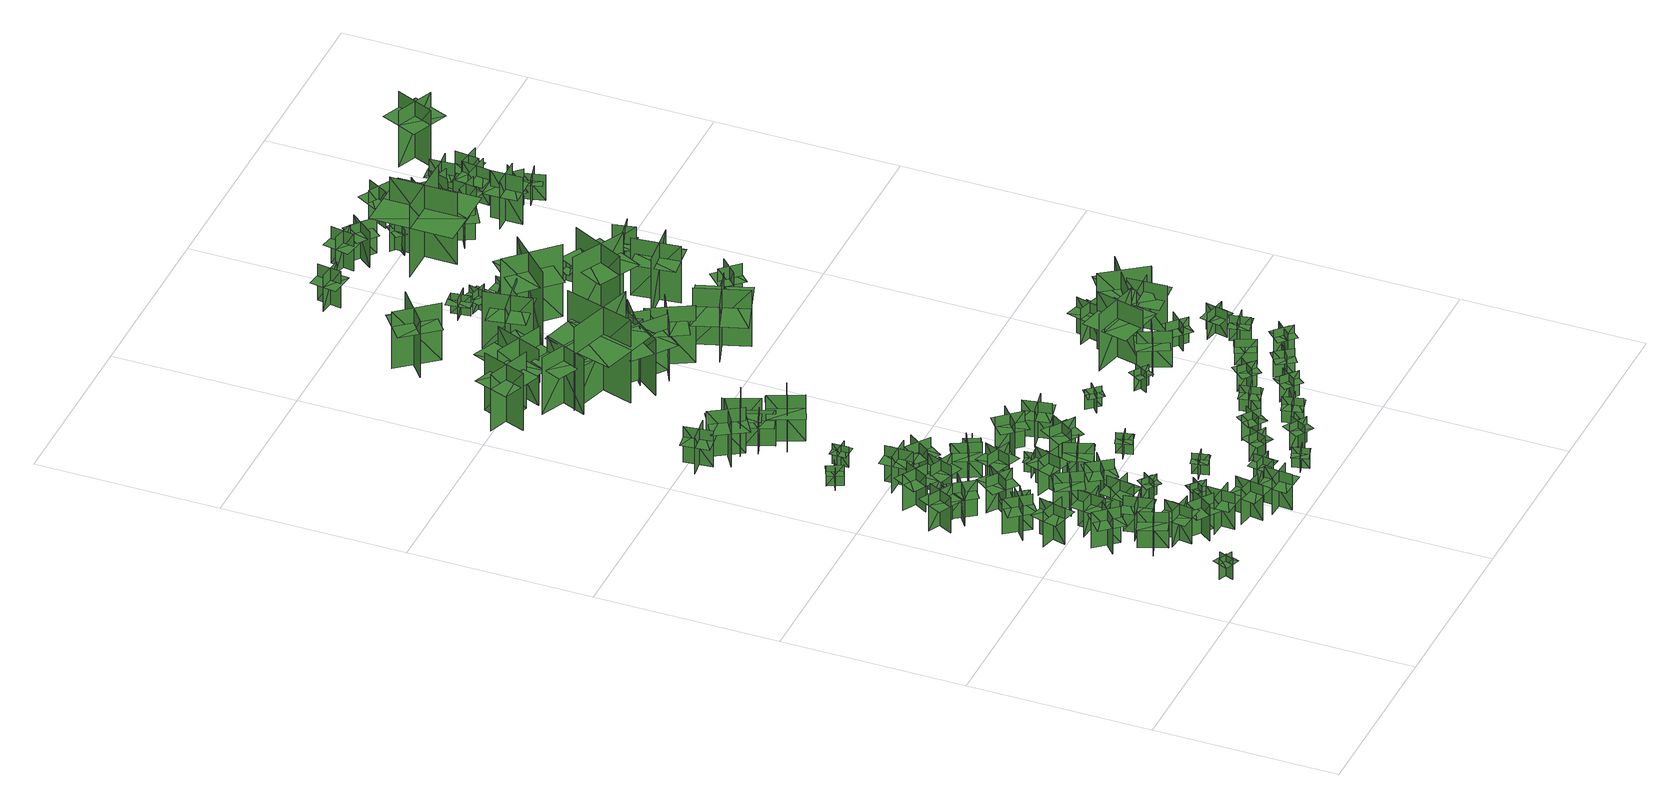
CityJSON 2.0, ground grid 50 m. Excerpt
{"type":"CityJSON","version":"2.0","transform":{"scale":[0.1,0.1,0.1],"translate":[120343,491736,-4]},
"CityObjects":{
"tree1":{"type":"SolitaryVegetationObject","geometry":[{"type":"MultiSurface","lod":"1","boundaries":[[[0,1,2]],[[0,2,3]],[[4,5,6]],[[4,6,7]],[[8,9,10]],[[8,10,11]],[[8,11,12]],[[8,12,13]]]}]},
"tree2":{"type":"SolitaryVegetationObject","geometry":[{"type":"MultiSurface","lod":"1","boundaries":[[[14,15,16]],[[14,16,17]],[[18,19,20]],[[18,20,21]],[[22,23,24]],[[22,24,25]],[[22,25,26]],[[22,26,27]]]}]},
"tree3":{"type":"SolitaryVegetationObject","geometry":[{"type":"MultiSurface","lod":"1","boundaries":[[[28,29,30]],[[28,30,31]],[[32,33,34]],[[32,34,35]],[[36,37,38]],[[36,38,39]],[[36,39,40]],[[36,40,41]]]}]},
"tree4":{"type":"SolitaryVegetationObject","geometry":[{"type":"MultiSurface","lod":"1","boundaries":[[[42,43,44]],[[42,44,45]],[[46,47,48]],[[46,48,49]],[[50,51,52]],[[50,52,53]],[[50,53,54]],[[50,54,55]]]}]},
"tree5":{"type":"SolitaryVegetationObject","geometry":[{"type":"MultiSurface","lod":"1","boundaries":[[[56,57,58]],[[56,58,59]],[[60,61,62]],[[60,62,63]],[[64,65,66]],[[64,66,67]],[[64,67,68]],[[64,68,69]]]}]},
"tree6":{"type":"SolitaryVegetationObject","geometry":[{"type":"MultiSurface","lod":"1","boundaries":[[[70,71,72]],[[70,72,73]],[[74,75,76]],[[74,76,77]],[[78,79,80]],[[78,80,81]],[[78,81,82]],[[78,82,83]]]}]},
"tree7":{"type":"SolitaryVegetationObject","geometry":[{"type":"MultiSurface","lod":"1","boundaries":[[[84,85,86]],[[84,86,87]],[[88,89,90]],[[88,90,91]],[[92,93,94]],[[92,94,95]],[[92,95,96]],[[92,96,97]]]}]},
"tree8":{"type":"SolitaryVegetationObject","geometry":[{"type":"MultiSurface","lod":"1","boundaries":[[[98,99,100]],[[98,100,101]],[[102,103,104]],[[102,104,105]],[[106,107,108]],[[106,108,109]],[[106,109,110]],[[106,110,111]]]}]},
"tree9":{"type":"SolitaryVegetationObject","geometry":[{"type":"MultiSurface","lod":"1","boundaries":[[[112,113,114]],[[112,114,115]],[[116,117,118]],[[116,118,119]],[[120,121,122]],[[120,122,123]],[[120,123,124]],[[120,124,125]]]}]},
"tree10":{"type":"SolitaryVegetationObject","geometry":[{"type":"MultiSurface","lod":"1","boundaries":[[[126,127,128]],[[126,128,129]],[[130,131,132]],[[130,132,133]],[[134,135,136]],[[134,136,137]],[[134,137,138]],[[134,138,139]]]}]},
"tree11":{"type":"SolitaryVegetationObject","geometry":[{"type":"MultiSurface","lod":"1","boundaries":[[[140,141,142]],[[140,142,143]],[[144,145,146]],[[144,146,147]],[[148,149,150]],[[148,150,151]],[[148,151,152]],[[148,152,153]]]}]},
"tree12":{"type":"SolitaryVegetationObject","geometry":[{"type":"MultiSurface","lod":"1","boundaries":[[[154,155,156]],[[154,156,157]],[[158,159,160]],[[158,160,161]],[[162,163,164]],[[162,164,165]],[[162,165,166]],[[162,166,167]]]}]},
"tree13":{"type":"SolitaryVegetationObject","geometry":[{"type":"MultiSurface","lod":"1","boundaries":[[[168,169,170]],[[168,170,171]],[[172,173,174]],[[172,174,175]],[[176,177,178]],[[176,178,179]],[[176,179,180]],[[176,180,181]]]}]},
"tree14":{"type":"SolitaryVegetationObject","geometry":[{"type":"MultiSurface","lod":"1","boundaries":[[[182,183,184]],[[182,184,185]],[[186,187,188]],[[186,188,189]],[[190,191,192]],[[190,192,193]],[[190,193,194]],[[190,194,195]]]}]},
"tree15":{"type":"SolitaryVegetationObject","geometry":[{"type":"MultiSurface","lod":"1","boundaries":[[[196,197,198]],[[196,198,199]],[[200,201,202]],[[200,202,203]],[[204,205,206]],[[204,206,207]],[[204,207,208]],[[204,208,209]]]}]},
"tree16":{"type":"SolitaryVegetationObject","geometry":[{"type":"MultiSurface","lod":"1","boundaries":[[[210,211,212]],[[210,212,213]],[[214,215,216]],[[214,216,217]],[[218,219,220]],[[218,220,221]],[[218,221,222]],[[218,222,223]]]}]},
"tree17":{"type":"SolitaryVegetationObject","geometry":[{"type":"MultiSurface","lod":"1","boundaries":[[[224,225,226]],[[224,226,227]],[[228,229,230]],[[228,230,231]],[[232,233,234]],[[232,234,235]],[[232,235,236]],[[232,236,237]]]}]},
"tree18":{"type":"SolitaryVegetationObject","geometry":[{"type":"MultiSurface","lod":"1","boundaries":[[[238,239,240]],[[238,240,241]],[[242,243,244]],[[242,244,245]],[[246,247,248]],[[246,248,249]],[[246,249,250]],[[246,250,251]]]}]},
"tree19":{"type":"SolitaryVegetationObject","geometry":[{"type":"MultiSurface","lod":"1","boundaries":[[[252,253,254]],[[252,254,255]],[[256,257,258]],[[256,258,259]],[[260,261,262]],[[260,262,263]],[[260,263,264]],[[260,264,265]]]}]},
"tree20":{"type":"SolitaryVegetationObject","geometry":[{"type":"MultiSurface","lod":"1","boundaries":[[[266,267,268]],[[266,268,269]],[[270,271,272]],[[270,272,273]],[[274,275,276]],[[274,276,277]],[[274,277,278]],[[274,278,279]]]}]},
"tree21":{"type":"SolitaryVegetationObject","geometry":[{"type":"MultiSurface","lod":"1","boundaries":[[[280,281,282]],[[280,282,283]],[[284,285,286]],[[284,286,287]],[[288,289,290]],[[288,290,291]],[[288,291,292]],[[288,292,293]]]}]},
"tree22":{"type":"SolitaryVegetationObject","geometry":[{"type":"MultiSurface","lod":"1","boundaries":[[[294,295,296]],[[294,296,297]],[[298,299,300]],[[298,300,301]],[[302,303,304]],[[302,304,305]],[[302,305,306]],[[302,306,307]]]}]},
"tree23":{"type":"SolitaryVegetationObject","geometry":[{"type":"MultiSurface","lod":"1","boundaries":[[[308,309,310]],[[308,310,311]],[[312,313,314]],[[312,314,315]],[[316,317,318]],[[316,318,319]],[[316,319,320]],[[316,320,321]]]}]},
"tree24":{"type":"SolitaryVegetationObject","geometry":[{"type":"MultiSurface","lod":"1","boundaries":[[[322,323,324]],[[322,324,325]],[[326,327,328]],[[326,328,329]],[[330,331,332]],[[330,332,333]],[[330,333,334]],[[330,334,335]]]}]},
"tree25":{"type":"SolitaryVegetationObject","geometry":[{"type":"MultiSurface","lod":"1","boundaries":[[[336,337,338]],[[336,338,339]],[[340,341,342]],[[340,342,343]],[[344,345,346]],[[344,346,347]],[[344,347,348]],[[344,348,349]]]}]},
"tree26":{"type":"SolitaryVegetationObject","geometry":[{"type":"MultiSurface","lod":"1","boundaries":[[[350,351,352]],[[350,352,353]],[[354,355,356]],[[354,356,357]],[[358,359,360]],[[358,360,361]],[[358,361,362]],[[358,362,363]]]}]},
"tree27":{"type":"SolitaryVegetationObject","geometry":[{"type":"MultiSurface","lod":"1","boundaries":[[[364,365,366]],[[364,366,367]],[[368,369,370]],[[368,370,371]],[[372,373,374]],[[372,374,375]],[[372,375,376]],[[372,376,377]]]}]},
"tree28":{"type":"SolitaryVegetationObject","geometry":[{"type":"MultiSurface","lod":"1","boundaries":[[[378,379,380]],[[378,380,381]],[[382,383,384]],[[382,384,385]],[[386,387,388]],[[386,388,389]],[[386,389,390]],[[386,390,391]]]}]},
"tree29":{"type":"SolitaryVegetationObject","geometry":[{"type":"MultiSurface","lod":"1","boundaries":[[[392,393,394]],[[392,394,395]],[[396,397,398]],[[396,398,399]],[[400,401,402]],[[400,402,403]],[[400,403,404]],[[400,404,405]]]}]},
"tree30":{"type":"SolitaryVegetationObject","geometry":[{"type":"MultiSurface","lod":"1","boundaries":[[[406,407,408]],[[406,408,409]],[[410,411,412]],[[410,412,413]],[[414,415,416]],[[414,416,417]],[[414,417,418]],[[414,418,419]]]}]},
"tree31":{"type":"SolitaryVegetationObject","geometry":[{"type":"MultiSurface","lod":"1","boundaries":[[[420,421,422]],[[420,422,423]],[[424,425,426]],[[424,426,427]],[[428,429,430]],[[428,430,431]],[[428,431,432]],[[428,432,433]]]}]},
"tree32":{"type":"SolitaryVegetationObject","geometry":[{"type":"MultiSurface","lod":"1","boundaries":[[[434,435,436]],[[434,436,437]],[[438,439,440]],[[438,440,441]],[[442,443,444]],[[442,444,445]],[[442,445,446]],[[442,446,447]]]}]},
"tree33":{"type":"SolitaryVegetationObject","geometry":[{"type":"MultiSurface","lod":"1","boundaries":[[[448,449,450]],[[448,450,451]],[[452,453,454]],[[452,454,455]],[[456,457,458]],[[456,458,459]],[[456,459,460]],[[456,460,461]]]}]},
"tree34":{"type":"SolitaryVegetationObject","geometry":[{"type":"MultiSurface","lod":"1","boundaries":[[[462,463,464]],[[462,464,465]],[[466,467,468]],[[466,468,469]],[[470,471,472]],[[470,472,473]],[[470,473,474]],[[470,474,475]]]}]},
"tree35":{"type":"SolitaryVegetationObject","geometry":[{"type":"MultiSurface","lod":"1","boundaries":[[[476,477,478]],[[476,478,479]],[[480,481,482]],[[480,482,483]],[[484,485,486]],[[484,486,487]],[[484,487,488]],[[484,488,489]]]}]},
"tree36":{"type":"SolitaryVegetationObject","geometry":[{"type":"MultiSurface","lod":"1","boundaries":[[[490,491,492]],[[490,492,493]],[[494,495,496]],[[494,496,497]],[[498,499,500]],[[498,500,501]],[[498,501,502]],[[498,502,503]]]}]},
"tree37":{"type":"SolitaryVegetationObject","geometry":[{"type":"MultiSurface","lod":"1","boundaries":[[[504,505,506]],[[504,506,507]],[[508,509,510]],[[508,510,511]],[[512,513,514]],[[512,514,515]],[[512,515,516]],[[512,516,517]]]}]},
"tree38":{"type":"SolitaryVegetationObject","geometry":[{"type":"MultiSurface","lod":"1","boundaries":[[[518,519,520]],[[518,520,521]],[[522,523,524]],[[522,524,525]],[[526,527,528]],[[526,528,529]],[[526,529,530]],[[526,530,531]]]}]},
"tree39":{"type":"SolitaryVegetationObject","geometry":[{"type":"MultiSurface","lod":"1","boundaries":[[[532,533,534]],[[532,534,535]],[[536,537,538]],[[536,538,539]],[[540,541,542]],[[540,542,543]],[[540,543,544]],[[540,544,545]]]}]},
"tree40":{"type":"SolitaryVegetationObject","geometry":[{"type":"MultiSurface","lod":"1","boundaries":[[[546,547,548]],[[546,548,549]],[[550,551,552]],[[550,552,553]],[[554,555,556]],[[554,556,557]],[[554,557,558]],[[554,558,559]]]}]},
"tree41":{"type":"SolitaryVegetationObject","geometry":[{"type":"MultiSurface","lod":"1","boundaries":[[[560,561,562]],[[560,562,563]],[[564,565,566]],[[564,566,567]],[[568,569,570]],[[568,570,571]],[[568,571,572]],[[568,572,573]]]}]},
"tree42":{"type":"SolitaryVegetationObject","geometry":[{"type":"MultiSurface","lod":"1","boundaries":[[[574,575,576]],[[574,576,577]],[[578,579,580]],[[578,580,581]],[[582,583,584]],[[582,584,585]],[[582,585,586]],[[582,586,587]]]}]},
"tree43":{"type":"SolitaryVegetationObject","geometry":[{"type":"MultiSurface","lod":"1","boundaries":[[[588,589,590]],[[588,590,591]],[[592,593,594]],[[592,594,595]],[[596,597,598]],[[596,598,599]],[[596,599,600]],[[596,600,601]]]}]},
"tree44":{"type":"SolitaryVegetationObject","geometry":[{"type":"MultiSurface","lod":"1","boundaries":[[[602,603,604]],[[602,604,605]],[[606,607,608]],[[606,608,609]],[[610,611,612]],[[610,612,613]],[[610,613,614]],[[610,614,615]]]}]},
"tree45":{"type":"SolitaryVegetationObject","geometry":[{"type":"MultiSurface","lod":"1","boundaries":[[[616,617,618]],[[616,618,619]],[[620,621,622]],[[620,622,623]],[[624,625,626]],[[624,626,627]],[[624,627,628]],[[624,628,629]]]}]},
"tree46":{"type":"SolitaryVegetationObject","geometry":[{"type":"MultiSurface","lod":"1","boundaries":[[[630,631,632]],[[630,632,633]],[[634,635,636]],[[634,636,637]],[[638,639,640]],[[638,640,641]],[[638,642,643]],[[638,643,639]]]}]},
"tree47":{"type":"SolitaryVegetationObject","geometry":[{"type":"MultiSurface","lod":"1","boundaries":[[[644,645,646]],[[644,646,647]],[[648,649,650]],[[648,650,651]],[[652,653,654]],[[652,654,655]],[[652,655,656]],[[652,656,657]]]}]},
"tree48":{"type":"SolitaryVegetationObject","geometry":[{"type":"MultiSurface","lod":"1","boundaries":[[[658,659,660]],[[658,660,661]],[[662,663,664]],[[662,664,665]],[[666,667,668]],[[666,668,669]],[[666,669,670]],[[666,670,671]]]}]},
"tree49":{"type":"SolitaryVegetationObject","geometry":[{"type":"MultiSurface","lod":"1","boundaries":[[[672,673,674]],[[672,674,675]],[[676,677,678]],[[676,678,679]],[[680,681,682]],[[680,682,683]],[[680,683,684]],[[680,684,685]]]}]},
"tree50":{"type":"SolitaryVegetationObject","geometry":[{"type":"MultiSurface","lod":"1","boundaries":[[[686,687,688]],[[686,688,689]],[[690,691,692]],[[690,692,693]],[[694,695,696]],[[694,696,697]],[[694,698,699]],[[694,699,695]]]}]},
"tree51":{"type":"SolitaryVegetationObject","geometry":[{"type":"MultiSurface","lod":"1","boundaries":[[[700,701,702]],[[700,702,703]],[[704,705,706]],[[704,706,707]],[[708,709,710]],[[708,710,711]],[[708,711,712]],[[708,712,713]]]}]},
"tree52":{"type":"SolitaryVegetationObject","geometry":[{"type":"MultiSurface","lod":"1","boundaries":[[[714,715,716]],[[714,716,717]],[[718,719,720]],[[718,720,721]],[[722,723,724]],[[722,724,725]],[[722,725,726]],[[722,726,727]]]}]},
"tree53":{"type":"SolitaryVegetationObject","geometry":[{"type":"MultiSurface","lod":"1","boundaries":[[[728,729,730]],[[728,730,731]],[[732,733,734]],[[732,734,735]],[[736,737,738]],[[736,738,739]],[[736,739,740]],[[736,740,741]]]}]},
"tree54":{"type":"SolitaryVegetationObject","geometry":[{"type":"MultiSurface","lod":"1","boundaries":[[[742,743,744]],[[742,744,745]],[[746,747,748]],[[746,748,749]],[[750,751,752]],[[750,752,753]],[[750,753,754]],[[750,754,755]]]}]},
"tree55":{"type":"SolitaryVegetationObject","geometry":[{"type":"MultiSurface","lod":"1","boundaries":[[[756,757,758]],[[756,758,759]],[[760,761,762]],[[760,762,763]],[[764,765,766]],[[764,766,767]],[[764,767,768]],[[764,768,769]]]}]},
"tree56":{"type":"SolitaryVegetationObject","geometry":[{"type":"MultiSurface","lod":"1","boundaries":[[[770,771,772]],[[770,772,773]],[[774,775,776]],[[774,776,777]],[[778,779,780]],[[778,780,781]],[[778,781,782]],[[778,782,783]]]}]},
"tree57":{"type":"SolitaryVegetationObject","geometry":[{"type":"MultiSurface","lod":"1","boundaries":[[[784,785,786]],[[784,786,787]],[[788,789,790]],[[788,790,791]],[[792,793,794]],[[792,794,795]],[[792,795,796]],[[792,796,797]]]}]},
"tree58":{"type":"SolitaryVegetationObject","geometry":[{"type":"MultiSurface","lod":"1","boundaries":[[[798,799,800]],[[798,800,801]],[[802,803,804]],[[802,804,805]],[[806,807,808]],[[806,808,809]],[[806,809,810]],[[806,810,811]]]}]},
"tree59":{"type":"SolitaryVegetationObject","geometry":[{"type":"MultiSurface","lod":"1","boundaries":[[[812,813,814]],[[812,814,815]],[[816,817,818]],[[816,818,819]],[[820,821,822]],[[820,822,823]],[[820,824,825]],[[820,825,821]]]}]},
"tree60":{"type":"SolitaryVegetationObject","geometry":[{"type":"MultiSurface","lod":"1","boundaries":[[[826,827,828]],[[826,828,829]],[[830,831,832]],[[830,832,833]],[[834,835,836]],[[834,836,837]],[[834,837,838]],[[834,838,839]]]}]},
"tree61":{"type":"SolitaryVegetationObject","geometry":[{"type":"MultiSurface","lod":"1","boundaries":[[[840,841,842]],[[840,842,843]],[[844,845,846]],[[844,846,847]],[[848,849,850]],[[848,850,851]],[[848,852,853]],[[848,853,849]]]}]},
"tree62":{"type":"SolitaryVegetationObject","geometry":[{"type":"MultiSurface","lod":"1","boundaries":[[[854,855,856]],[[854,856,857]],[[858,859,860]],[[858,860,861]],[[862,863,864]],[[862,864,865]],[[862,865,866]],[[862,866,867]]]}]},
"tree63":{"type":"SolitaryVegetationObject","geometry":[{"type":"MultiSurface","lod":"1","boundaries":[[[868,869,870]],[[868,870,871]],[[872,873,874]],[[872,874,875]],[[876,877,878]],[[876,878,879]],[[876,880,881]],[[876,881,877]]]}]},
"tree64":{"type":"SolitaryVegetationObject","geometry":[{"type":"MultiSurface","lod":"1","boundaries":[[[882,883,884]],[[882,884,885]],[[886,887,888]],[[886,888,889]],[[890,891,892]],[[890,892,893]],[[890,894,895]],[[890,895,891]]]}]},
"tree65":{"type":"SolitaryVegetationObject","geometry":[{"type":"MultiSurface","lod":"1","boundaries":[[[896,897,898]],[[896,898,899]],[[900,901,902]],[[900,902,903]],[[904,905,906]],[[904,906,907]],[[904,907,908]],[[904,908,909]]]}]},
"tree66":{"type":"SolitaryVegetationObject","geometry":[{"type":"MultiSurface","lod":"1","boundaries":[[[910,911,912]],[[910,912,913]],[[914,915,916]],[[914,916,917]],[[918,919,920]],[[918,920,921]],[[918,921,922]],[[918,922,923]]]}]},
"tree67":{"type":"SolitaryVegetationObject","geometry":[{"type":"MultiSurface","lod":"1","boundaries":[[[924,925,926]],[[924,926,927]],[[928,929,930]],[[928,930,931]],[[932,933,934]],[[932,934,935]],[[932,935,936]],[[932,936,937]]]}]},
"tree68":{"type":"SolitaryVegetationObject","geometry":[{"type":"MultiSurface","lod":"1","boundaries":[[[938,939,940]],[[938,940,941]],[[942,943,944]],[[942,944,945]],[[946,947,948]],[[946,948,949]],[[946,949,950]],[[946,950,951]]]}]},
"tree69":{"type":"SolitaryVegetationObject","geometry":[{"type":"MultiSurface","lod":"1","boundaries":[[[952,953,954]],[[952,954,955]],[[956,957,958]],[[956,958,959]],[[960,961,962]],[[960,962,963]],[[960,963,964]],[[960,964,965]]]}]},
"tree70":{"type":"SolitaryVegetationObject","geometry":[{"type":"MultiSurface","lod":"1","boundaries":[[[966,967,968]],[[966,968,969]],[[970,971,972]],[[970,972,973]],[[974,975,976]],[[974,976,977]],[[974,977,978]],[[974,978,979]]]}]},
"tree71":{"type":"SolitaryVegetationObject","geometry":[{"type":"MultiSurface","lod":"1","boundaries":[[[980,981,982]],[[980,982,983]],[[984,985,986]],[[984,986,987]],[[988,989,990]],[[988,990,991]],[[988,991,992]],[[988,992,993]]]}]},
"tree72":{"type":"SolitaryVegetationObject","geometry":[{"type":"MultiSurface","lod":"1","boundaries":[[[994,995,996]],[[994,996,997]],[[998,999,1000]],[[998,1000,1001]],[[1002,1003,1004]],[[1002,1004,1005]],[[1002,1006,1007]],[[1002,1007,1003]]]}]},
"tree73":{"type":"SolitaryVegetationObject","geometry":[{"type":"MultiSurface","lod":"1","boundaries":[[[1008,1009,1010]],[[1008,1010,1011]],[[1012,1013,1014]],[[1012,1014,1015]],[[1016,1017,1018]],[[1016,1018,1019]],[[1016,1019,1020]],[[1016,1020,1021]]]}]},
"tree74":{"type":"SolitaryVegetationObject","geometry":[{"type":"MultiSurface","lod":"1","boundaries":[[[1022,1023,1024]],[[1022,1024,1025]],[[1026,1027,1028]],[[1026,1028,1029]],[[1030,1031,1032]],[[1030,1032,1033]],[[1030,1033,1034]],[[1030,1034,1035]]]}]},
"tree75":{"type":"SolitaryVegetationObject","geometry":[{"type":"MultiSurface","lod":"1","boundaries":[[[1036,1037,1038]],[[1036,1038,1039]],[[1040,1041,1042]],[[1040,1042,1043]],[[1044,1045,1046]],[[1044,1046,1047]],[[1044,1047,1048]],[[1044,1048,1049]]]}]},
"tree76":{"type":"SolitaryVegetationObject","geometry":[{"type":"MultiSurface","lod":"1","boundaries":[[[1050,1051,1052]],[[1050,1052,1053]],[[1054,1055,1056]],[[1054,1056,1057]],[[1058,1059,1060]],[[1058,1060,1061]],[[1058,1062,1063]],[[1058,1063,1059]]]}]},
"tree77":{"type":"SolitaryVegetationObject","geometry":[{"type":"MultiSurface","lod":"1","boundaries":[[[1064,1065,1066]],[[1064,1066,1067]],[[1068,1069,1070]],[[1068,1070,1071]],[[1072,1073,1074]],[[1072,1074,1075]],[[1072,1075,1076]],[[1072,1076,1077]]]}]},
"tree78":{"type":"SolitaryVegetationObject","geometry":[{"type":"MultiSurface","lod":"1","boundaries":[[[1078,1079,1080]],[[1078,1080,1081]],[[1082,1083,1084]],[[1082,1084,1085]],[[1086,1087,1088]],[[1086,1088,1089]],[[1086,1089,1090]],[[1086,1090,1091]]]}]},
"tree79":{"type":"SolitaryVegetationObject","geometry":[{"type":"MultiSurface","lod":"1","boundaries":[[[1092,1093,1094]],[[1092,1094,1095]],[[1096,1097,1098]],[[1096,1098,1099]],[[1100,1101,1102]],[[1100,1102,1103]],[[1100,1104,1105]],[[1100,1105,1101]]]}]},
"tree80":{"type":"SolitaryVegetationObject","geometry":[{"type":"MultiSurface","lod":"1","boundaries":[[[1106,1107,1108]],[[1106,1108,1109]],[[1110,1111,1112]],[[1110,1112,1113]],[[1114,1115,1116]],[[1114,1116,1117]],[[1114,1117,1118]],[[1114,1118,1119]]]}]},
"tree81":{"type":"SolitaryVegetationObject","geometry":[{"type":"MultiSurface","lod":"1","boundaries":[[[1120,1121,1122]],[[1120,1122,1123]],[[1124,1125,1126]],[[1124,1126,1127]],[[1128,1129,1130]],[[1128,1130,1131]],[[1128,1131,1132]],[[1128,1132,1133]]]}]},
"tree82":{"type":"SolitaryVegetationObject","geometry":[{"type":"MultiSurface","lod":"1","boundaries":[[[1134,1135,1136]],[[1134,1136,1137]],[[1138,1139,1140]],[[1138,1140,1141]],[[1142,1143,1144]],[[1142,1144,1145]],[[1142,1145,1146]],[[1142,1146,1147]]]}]},
"tree83":{"type":"SolitaryVegetationObject","geometry":[{"type":"MultiSurface","lod":"1","boundaries":[[[1148,1149,1150]],[[1148,1150,1151]],[[1152,1153,1154]],[[1152,1154,1155]],[[1156,1157,1158]],[[1156,1158,1159]],[[1156,1160,1161]],[[1156,1161,1157]]]}]},
"tree84":{"type":"SolitaryVegetationObject","geometry":[{"type":"MultiSurface","lod":"1","boundaries":[[[1162,1163,1164]],[[1162,1164,1165]],[[1166,1167,1168]],[[1166,1168,1169]],[[1170,1171,1172]],[[1170,1172,1173]],[[1170,1174,1175]],[[1170,1175,1171]]]}]},
"tree85":{"type":"SolitaryVegetationObject","geometry":[{"type":"MultiSurface","lod":"1","boundaries":[[[1176,1177,1178]],[[1176,1178,1179]],[[1180,1181,1182]],[[1180,1182,1183]],[[1184,1185,1186]],[[1184,1186,1187]],[[1184,1187,1188]],[[1184,1188,1189]]]}]},
"tree86":{"type":"SolitaryVegetationObject","geometry":[{"type":"MultiSurface","lod":"1","boundaries":[[[1190,1191,1192]],[[1190,1192,1193]],[[1194,1195,1196]],[[1194,1196,1197]],[[1198,1199,1200]],[[1198,1200,1201]],[[1198,1201,1202]],[[1198,1202,1203]]]}]},
"tree87":{"type":"SolitaryVegetationObject","geometry":[{"type":"MultiSurface","lod":"1","boundaries":[[[1204,1205,1206]],[[1204,1206,1207]],[[1208,1209,1210]],[[1208,1210,1211]],[[1212,1213,1214]],[[1212,1214,1215]],[[1212,1216,1217]],[[1212,1217,1213]]]}]},
"tree88":{"type":"SolitaryVegetationObject","geometry":[{"type":"MultiSurface","lod":"1","boundaries":[[[1218,1219,1220]],[[1218,1220,1221]],[[1222,1223,1224]],[[1222,1224,1225]],[[1226,1227,1228]],[[1226,1228,1229]],[[1226,1229,1230]],[[1226,1230,1231]]]}]},
"tree89":{"type":"SolitaryVegetationObject","geometry":[{"type":"MultiSurface","lod":"1","boundaries":[[[1232,1233,1234]],[[1232,1234,1235]],[[1236,1237,1238]],[[1236,1238,1239]],[[1240,1241,1242]],[[1240,1242,1243]],[[1240,1243,1244]],[[1240,1244,1245]]]}]},
"tree90":{"type":"SolitaryVegetationObject","geometry":[{"type":"MultiSurface","lod":"1","boundaries":[[[1246,1247,1248]],[[1246,1248,1249]],[[1250,1251,1252]],[[1250,1252,1253]],[[1254,1255,1256]],[[1254,1256,1257]],[[1254,1258,1259]],[[1254,1259,1255]]]}]},
"tree91":{"type":"SolitaryVegetationObject","geometry":[{"type":"MultiSurface","lod":"1","boundaries":[[[1260,1261,1262]],[[1260,1262,1263]],[[1264,1265,1266]],[[1264,1266,1267]],[[1268,1269,1270]],[[1268,1270,1271]],[[1268,1271,1272]],[[1268,1272,1273]]]}]},
"tree92":{"type":"SolitaryVegetationObject","geometry":[{"type":"MultiSurface","lod":"1","boundaries":[[[1274,1275,1276]],[[1274,1276,1277]],[[1278,1279,1280]],[[1278,1280,1281]],[[1282,1283,1284]],[[1282,1284,1285]],[[1282,1286,1287]],[[1282,1287,1283]]]}]},
"tree93":{"type":"SolitaryVegetationObject","geometry":[{"type":"MultiSurface","lod":"1","boundaries":[[[1288,1289,1290]],[[1288,1290,1291]],[[1292,1293,1294]],[[1292,1294,1295]],[[1296,1297,1293]],[[1296,1293,1292]],[[1298,1299,1289]],[[1298,1289,1288]],[[1288,1289,1300]],[[1288,1300,1301]],[[1288,1302,1303]],[[1288,1303,1289]]]}]},
"tree94":{"type":"SolitaryVegetationObject","geometry":[{"type":"MultiSurface","lod":"1","boundaries":[[[1304,1305,1306]],[[1304,1306,1307]],[[1308,1309,1310]],[[1308,1310,1311]],[[1312,1313,1314]],[[1312,1314,1315]],[[1312,1316,1317]],[[1312,1317,1313]]]}]},
"tree95":{"type":"SolitaryVegetationObject","geometry":[{"type":"MultiSurface","lod":"1","boundaries":[[[1318,1319,1320]],[[1318,1320,1321]],[[1322,1323,1324]],[[1322,1324,1325]],[[1326,1327,1328]],[[1326,1328,1329]],[[1326,1330,1331]],[[1326,1331,1327]]]}]},
"tree96":{"type":"SolitaryVegetationObject","geometry":[{"type":"MultiSurface","lod":"1","boundaries":[[[1332,1333,1334]],[[1332,1334,1335]],[[1336,1337,1338]],[[1336,1338,1339]],[[1340,1341,1342]],[[1340,1342,1343]],[[1340,1344,1345]],[[1340,1345,1341]]]}]},
"tree97":{"type":"SolitaryVegetationObject","geometry":[{"type":"MultiSurface","lod":"1","boundaries":[[[1346,1347,1348]],[[1346,1348,1349]],[[1350,1351,1352]],[[1350,1352,1353]],[[1354,1355,1356]],[[1354,1356,1357]],[[1354,1358,1359]],[[1354,1359,1355]]]}]},
"tree98":{"type":"SolitaryVegetationObject","geometry":[{"type":"MultiSurface","lod":"1","boundaries":[[[1360,1361,1362]],[[1360,1362,1363]],[[1364,1365,1366]],[[1364,1366,1367]],[[1368,1369,1370]],[[1368,1370,1371]],[[1368,1372,1373]],[[1368,1373,1369]]]}]},
"tree99":{"type":"SolitaryVegetationObject","geometry":[{"type":"MultiSurface","lod":"1","boundaries":[[[1374,1375,1376]],[[1374,1376,1377]],[[1378,1379,1380]],[[1378,1380,1381]],[[1382,1383,1384]],[[1382,1384,1385]],[[1382,1386,1387]],[[1382,1387,1383]]]}]},
"tree100":{"type":"SolitaryVegetationObject","geometry":[{"type":"MultiSurface","lod":"1","boundaries":[[[1388,1389,1390]],[[1388,1390,1391]],[[1392,1393,1394]],[[1392,1394,1395]],[[1396,1397,1398]],[[1396,1398,1399]],[[1396,1399,1400]],[[1396,1400,1401]]]}]},
"tree101":{"type":"SolitaryVegetationObject","geometry":[{"type":"MultiSurface","lod":"1","boundaries":[[[1402,1403,1404]],[[1402,1404,1405]],[[1406,1407,1408]],[[1406,1408,1409]],[[1410,1411,1407]],[[1410,1407,1406]],[[1412,1413,1403]],[[1412,1403,1402]],[[1402,1403,1414]],[[1402,1414,1415]],[[1402,1416,1417]],[[1402,1417,1403]]]}]},
"tree102":{"type":"SolitaryVegetationObject","geometry":[{"type":"MultiSurface","lod":"1","boundaries":[[[1418,1419,1420]],[[1418,1420,1421]],[[1422,1423,1424]],[[1422,1424,1425]],[[1426,1427,1423]],[[1426,1423,1422]],[[1428,1429,1419]],[[1428,1419,1418]],[[1418,1419,1430]],[[1418,1430,1431]],[[1418,1432,1433]],[[1418,1433,1419]]]}]},
"tree103":{"type":"SolitaryVegetationObject","geometry":[{"type":"MultiSurface","lod":"1","boundaries":[[[1434,1435,1436]],[[1434,1436,1437]],[[1438,1439,1440]],[[1438,1440,1441]],[[1442,1443,1444]],[[1442,1444,1445]],[[1442,1445,1446]],[[1442,1446,1447]]]}]},
"tree104":{"type":"SolitaryVegetationObject","geometry":[{"type":"MultiSurface","lod":"1","boundaries":[[[1448,1449,1450]],[[1448,1450,1451]],[[1452,1453,1454]],[[1452,1454,1455]],[[1456,1457,1458]],[[1456,1458,1459]],[[1456,1460,1461]],[[1456,1461,1457]]]}]},
"tree105":{"type":"SolitaryVegetationObject","geometry":[{"type":"MultiSurface","lod":"1","boundaries":[[[1462,1463,1464]],[[1462,1464,1465]],[[1466,1467,1468]],[[1466,1468,1469]],[[1470,1471,1472]],[[1470,1472,1473]],[[1470,1474,1475]],[[1470,1475,1471]]]}]},
"tree106":{"type":"SolitaryVegetationObject","geometry":[{"type":"MultiSurface","lod":"1","boundaries":[[[1476,1477,1478]],[[1476,1478,1479]],[[1480,1481,1482]],[[1480,1482,1483]],[[1484,1485,1486]],[[1484,1486,1487]],[[1484,1488,1489]],[[1484,1489,1485]]]}]},
"tree107":{"type":"SolitaryVegetationObject","geometry":[{"type":"MultiSurface","lod":"1","boundaries":[[[1490,1491,1492]],[[1490,1492,1493]],[[1494,1495,1496]],[[1494,1496,1497]],[[1498,1499,1500]],[[1498,1500,1501]],[[1498,1501,1502]],[[1498,1502,1503]]]}]}
},
"vertices":[
[136,50,60],[96,67,60],[96,67,122],[136,50,122],[125,77,60],[108,36,60],[108,36,122],[125,77,122],[125,77,105],[105,86,105],[88,45,105],[108,36,105],[128,28,105],[146,68,105],
[148,352,62],[97,410,62],[97,410,170],[148,352,170],[151,403,62],[94,352,62],[94,352,170],[151,403,170],[151,403,139],[126,432,139],[68,381,139],[94,352,139],[119,323,139],[177,374,139],
[125,256,61],[198,283,61],[198,283,169],[125,256,169],[172,234,61],[145,307,61],[145,307,169],[172,234,169],[172,234,139],[208,248,139],[182,320,139],[145,307,139],[109,294,139],[136,221,139],
[90,478,60],[109,553,60],[109,553,168],[90,478,168],[134,504,60],[59,523,60],[59,523,168],[134,504,168],[134,504,138],[144,541,138],[69,561,138],[59,523,138],[50,486,138],[125,466,138],
[121,577,58],[74,639,58],[74,639,165],[121,577,165],[128,628,58],[67,582,58],[67,582,165],[128,628,165],[128,628,135],[105,659,135],[43,612,135],[67,582,135],[90,551,135],[152,598,135],
[177,226,63],[254,217,63],[254,217,170],[177,226,170],[208,186,63],[218,263,63],[218,263,170],[208,186,170],[208,186,140],[247,181,140],[256,258,140],[218,263,140],[179,267,140],[170,190,140],
[69,830,55],[34,761,55],[34,761,163],[69,830,163],[20,814,55],[89,779,55],[89,779,163],[20,814,163],[20,814,133],[2,779,133],[71,744,133],[89,779,133],[106,813,133],[37,848,133],
[197,365,61],[212,289,61],[212,289,169],[197,365,169],[168,323,61],[244,337,61],[244,337,169],[168,323,169],[168,323,139],[175,285,139],[251,299,139],[244,337,139],[237,375,139],[161,361,139],
[178,478,60],[169,402,60],[169,402,168],[178,478,168],[137,447,60],[214,438,60],[214,438,168],[137,447,168],[137,447,137],[133,408,137],[209,399,137],[214,438,137],[219,476,137],[142,485,137],
[290,162,63],[226,207,63],[226,207,170],[290,162,170],[281,213,63],[236,150,63],[236,150,170],[281,213,170],[281,213,140],[249,235,140],[205,172,140],[236,150,140],[268,127,140],[313,191,140],
[84,792,55],[128,729,55],[128,729,162],[84,792,162],[75,741,55],[138,786,55],[138,786,162],[75,741,162],[75,741,132],[97,710,132],[160,754,132],[138,786,132],[116,818,132],[53,773,132],
[306,112,63],[309,189,63],[309,189,171],[306,112,171],[344,146,63],[267,150,63],[267,150,171],[344,146,171],[344,146,141],[346,185,141],[268,188,141],[267,150,141],[265,111,141],[342,107,141],
[291,394,60],[214,406,60],[214,406,168],[291,394,168],[261,436,60],[248,359,60],[248,359,168],[261,436,168],[261,436,138],[222,442,138],[210,365,138],[248,359,138],[287,353,138],[299,429,138],
[172,651,58],[196,614,58],[196,614,119],[172,651,119],[166,622,58],[203,646,58],[203,646,119],[166,622,119],[166,622,102],[178,603,102],[215,628,102],[203,646,102],[191,665,102],[154,640,102],
[149,871,52],[82,910,52],[82,910,160],[149,871,160],[136,921,52],[98,854,52],[98,854,160],[136,921,160],[136,921,129],[102,940,129],[64,873,129],[98,854,129],[131,835,129],[170,902,129],
[148,713,54],[210,668,54],[210,668,162],[148,713,162],[155,663,54],[201,725,54],[201,725,162],[155,663,162],[155,663,132],[187,640,132],[232,702,132],[201,725,132],[169,748,132],[124,685,132],
[365,61,64],[378,138,64],[378,138,171],[365,61,171],[407,91,64],[331,104,64],[331,104,171],[407,91,171],[407,91,141],[414,129,141],[338,142,141],[331,104,141],[324,66,141],[401,53,141],
[211,511,57],[279,549,57],[279,549,165],[211,511,165],[261,497,57],[223,564,57],[223,564,165],[261,497,165],[261,497,135],[294,516,135],[257,583,135],[223,564,135],[189,546,135],[227,478,135],
[144,860,52],[216,833,52],[216,833,159],[144,860,159],[165,813,52],[191,886,52],[191,886,159],[165,813,159],[165,813,129],[201,800,129],[228,872,129],[191,886,129],[155,899,129],[129,826,129],
[101,1122,56],[121,1082,56],[121,1082,117],[101,1122,117],[91,1094,56],[131,1114,56],[131,1114,117],[91,1094,117],[91,1094,100],[101,1074,100],[141,1094,100],[131,1114,100],[121,1134,100],[81,1114,100],
[358,253,66],[392,224,66],[392,224,127],[358,253,127],[361,223,66],[389,257,66],[389,257,127],[361,223,127],[361,223,110],[378,209,110],[406,243,110],[389,257,110],[372,272,110],[343,237,110],
[437,12,63],[442,89,63],[442,89,171],[437,12,171],[476,46,63],[399,50,63],[399,50,171],[476,46,171],[476,46,140],[478,84,140],[401,89,140],[399,50,140],[397,11,140],[474,7,140],
[337,447,58],[292,510,58],[292,510,166],[337,447,166],[346,498,58],[283,453,58],[283,453,166],[346,498,166],[346,498,136],[323,530,136],[260,484,136],[283,453,136],[306,422,136],[369,467,136],
[365,378,63],[338,342,63],[338,342,125],[365,378,125],[335,373,63],[371,347,63],[371,347,125],[335,373,125],[335,373,108],[322,355,108],[358,329,108],[371,347,108],[384,365,108],[349,391,108],
[224,965,48],[146,965,48],[146,965,156],[224,965,156],[187,1001,48],[187,924,48],[187,924,156],[187,1001,156],[187,1001,126],[149,1001,126],[149,924,126],[187,924,126],[226,924,126],[226,1002,126],
[292,575,55],[316,649,55],[316,649,163],[292,575,163],[338,598,55],[265,622,55],[265,622,163],[338,598,163],[338,598,132],[350,635,132],[277,659,132],[265,622,132],[253,585,132],[326,561,132],
[239,746,52],[312,719,52],[312,719,160],[239,746,160],[261,699,52],[287,771,52],[287,771,160],[261,699,160],[261,699,129],[297,685,129],[324,758,129],[287,771,129],[251,785,129],[224,712,129],
[261,908,48],[198,953,48],[198,953,156],[261,908,156],[253,959,48],[208,896,48],[208,896,156],[253,959,156],[253,959,126],[222,981,126],[177,918,126],[208,896,126],[240,873,126],[285,936,126],
[81,1417,48],[71,1494,48],[71,1494,156],[81,1417,156],[113,1458,48],[36,1448,48],[36,1448,156],[113,1458,156],[113,1458,126],[108,1497,126],[31,1487,126],[36,1448,126],[41,1410,126],[118,1420,126],
[242,799,50],[311,834,50],[311,834,157],[242,799,157],[291,783,50],[256,852,50],[256,852,157],[291,783,157],[291,783,127],[326,800,127],[291,869,127],[256,852,127],[222,835,127],[256,766,127],
[405,571,54],[332,546,54],[332,546,162],[405,571,162],[359,594,54],[384,520,54],[384,520,162],[359,594,162],[359,594,132],[323,582,132],[347,508,132],[384,520,132],[421,533,132],[396,606,132],
[203,1104,51],[203,1148,51],[203,1148,112],[203,1104,112],[224,1125,51],[180,1125,51],[180,1125,112],[224,1125,112],[224,1125,95],[224,1147,95],[180,1147,95],[180,1125,95],[180,1103,95],[224,1102,95],
[354,649,54],[348,693,54],[348,693,115],[354,649,115],[372,672,54],[329,667,54],[329,667,115],[372,672,115],[372,672,98],[369,694,98],[326,688,98],[329,667,98],[331,645,98],[375,651,98],
[522,150,64],[515,95,64],[515,95,141],[522,150,141],[492,128,64],[547,121,64],[547,121,141],[492,128,141],[492,128,119],[489,101,119],[544,93,119],[547,121,119],[551,148,119],[496,155,119],
[167,1365,47],[114,1449,47],[114,1449,186],[167,1365,186],[182,1429,47],[98,1376,47],[98,1376,186],[182,1429,186],[182,1429,147],[156,1471,147],[71,1419,147],[98,1376,147],[124,1334,147],[209,1387,147],
[507,284,67],[464,274,67],[464,274,129],[507,284,129],[482,300,67],[492,257,67],[492,257,129],[482,300,129],[482,300,112],[461,295,112],[470,252,112],[492,257,112],[513,261,112],[504,304,112],
[362,816,51],[345,857,51],[345,857,113],[362,816,113],[373,843,51],[332,826,51],[332,826,113],[373,843,113],[373,843,95],[365,864,95],[324,847,95],[332,826,95],[341,806,95],[382,823,95],
[197,1381,47],[223,1308,47],[223,1308,155],[197,1381,155],[175,1335,47],[248,1360,47],[248,1360,155],[175,1335,155],[175,1335,125],[188,1298,125],[261,1324,125],[248,1360,125],[235,1397,125],[162,1371,125],
[244,1410,45],[152,1374,45],[152,1374,184],[244,1410,184],[184,1437,45],[220,1345,45],[220,1345,184],[184,1437,184],[184,1437,145],[137,1419,145],[173,1327,145],[220,1345,145],[266,1363,145],[230,1455,145],
[459,660,54],[416,595,54],[416,595,161],[459,660,161],[408,650,54],[473,608,54],[473,608,161],[408,650,161],[408,650,131],[387,617,131],[452,575,131],[473,608,131],[494,640,131],[429,682,131],
[592,54,64],[634,66,64],[634,66,125],[592,54,125],[617,39,64],[605,82,64],[605,82,125],[617,39,125],[617,39,108],[639,45,108],[627,88,108],[605,82,108],[584,76,108],[596,33,108],
[214,1274,45],[305,1313,45],[305,1313,184],[214,1274,184],[275,1249,45],[236,1340,45],[236,1340,184],[275,1249,184],[275,1249,145],[321,1269,145],[282,1360,145],[236,1340,145],[190,1320,145],[230,1229,145],
[523,495,62],[480,484,62],[480,484,124],[523,495,124],[498,510,62],[509,467,62],[509,467,124],[498,510,124],[498,510,106],[477,504,106],[488,461,106],[509,467,106],[531,472,106],[519,515,106],
[457,790,48],[398,739,48],[398,739,156],[457,790,156],[405,794,48],[456,736,48],[456,736,156],[405,794,156],[405,794,126],[376,768,126],[427,710,126],[456,736,126],[485,761,126],[434,819,126],
[621,200,65],[597,150,65],[597,150,142],[621,200,142],[586,188,65],[636,164,65],[636,164,142],[586,188,142],[586,188,120],[574,163,120],[624,139,120],[636,164,120],[648,188,120],[598,213,120],
[156,1950,32],[34,1995,32],[34,1995,204],[156,1950,204],[112,2043,32],[67,1921,32],[67,1921,204],[112,2043,204],[145,1954,159],[34,1995,159],[16,1947,159],[128,1905,159],[163,2002,159],[52,2043,159],
[510,685,49],[495,761,49],[495,761,157],[510,685,157],[539,728,49],[463,712,49],[463,712,157],[539,728,157],[539,728,127],[531,766,127],[455,750,127],[463,712,127],[471,674,127],[546,690,127],
[708,126,63],[681,78,63],[681,78,140],[708,126,140],[673,116,63],[721,89,63],[721,89,140],[673,116,140],[673,116,119],[659,92,119],[707,65,119],[721,89,119],[734,113,119],[687,140,119],
[707,207,66],[662,239,66],[662,239,143],[707,207,143],[701,243,66],[669,198,66],[669,198,143],[701,243,143],[701,243,121],[678,259,121],[646,214,121],[669,198,121],[692,182,121],[723,228,121],
[154,1906,28],[273,1853,28],[273,1853,200],[154,1906,200],[192,1810,28],[244,1929,28],[244,1929,200],[192,1810,200],[164,1902,156],[273,1853,156],[294,1900,156],[185,1948,156],[143,1855,156],[252,1806,156],
[289,1968,20],[289,1968,190],[153,2024,190],[153,2024,20],[196,1932,20],[196,1932,190],[250,2063,190],[250,2063,20],[188,1912,135],[256,1884,135],[323,2047,135],[255,2075,135],[187,2103,135],[120,1940,135],
[788,125,64],[776,179,64],[776,179,141],[788,125,141],[808,156,64],[754,144,64],[754,144,141],[808,156,141],[808,156,119],[802,183,119],[748,171,119],[754,144,119],[760,117,119],[814,130,119],
[668,617,64],[639,651,64],[639,651,125],[668,617,125],[670,646,64],[636,618,64],[636,618,125],[670,646,125],[670,646,108],[656,663,108],[622,635,108],[636,618,108],[651,601,108],[685,629,108],
[346,1916,25],[287,1723,25],[287,1723,276],[346,1916,276],[204,1840,25],[397,1782,25],[397,1782,276],[204,1840,276],[328,1908,195],[239,1933,195],[184,1740,195],[273,1714,195],[362,1689,195],[418,1882,195],
[790,241,65],[779,295,65],[779,295,142],[790,241,142],[810,272,65],[756,260,65],[756,260,142],[810,272,142],[810,272,121],[805,299,121],[751,287,121],[756,260,121],[762,233,121],[816,245,121],
[445,1689,30],[320,1785,30],[320,1785,201],[445,1689,201],[429,1800,30],[333,1675,30],[333,1675,201],[429,1800,201],[425,1795,153],[371,1837,153],[283,1722,153],[337,1680,153],[392,1638,153],[480,1753,153],
[852,216,64],[896,182,64],[896,182,141],[852,216,141],[857,180,64],[890,223,64],[890,223,141],[857,180,141],[857,180,119],[878,163,119],[912,206,119],[890,223,119],[868,240,119],[835,196,119],
[374,1884,24],[374,1884,195],[408,1741,195],[408,1741,24],[457,1830,24],[457,1830,195],[319,1798,195],[319,1798,24],[478,1835,139],[461,1907,139],[290,1866,139],[307,1795,139],[324,1723,139],[495,1764,139],
[299,2235,10],[217,2335,10],[217,2335,182],[299,2235,182],[308,2337,10],[208,2255,10],[208,2255,182],[308,2337,182],[292,2243,138],[217,2335,138],[177,2303,138],[252,2211,138],[331,2276,138],[256,2368,138],
[784,574,66],[761,536,66],[761,536,128],[784,574,128],[756,567,66],[794,544,66],[794,544,128],[756,567,128],[756,567,110],[744,548,110],[782,525,110],[794,544,110],[805,563,110],[767,586,110],
[366,1731,24],[471,1808,24],[471,1808,196],[366,1731,196],[468,1716,24],[391,1821,24],[391,1821,196],[468,1716,196],[375,1738,152],[471,1808,152],[440,1850,152],[344,1779,152],[405,1697,152],[501,1767,152],
[886,332,67],[850,290,67],[850,290,144],[886,332,144],[849,329,67],[891,294,67],[891,294,144],[849,329,144],[849,329,123],[831,308,123],[873,273,123],[891,294,123],[909,315,123],[867,351,123],
[405,1668,29],[520,1728,29],[520,1728,201],[405,1668,201],[504,1638,29],[443,1753,29],[443,1753,201],[504,1638,201],[415,1673,157],[520,1728,157],[496,1774,157],[391,1718,157],[439,1627,157],[544,1683,157],
[464,2102,11],[336,2080,11],[336,2080,184],[464,2102,184],[380,2160,11],[402,2032,11],[402,2032,184],[380,2160,184],[453,2100,139],[336,2080,139],[345,2029,139],[462,2049,139],[444,2151,139],[327,2130,139],
[941,234,64],[986,266,64],[986,266,141],[941,234,141],[978,228,64],[945,272,64],[945,272,141],[978,228,141],[978,228,119],[1000,244,119],[967,289,119],[945,272,119],[923,256,119],[955,211,119],
[889,520,65],[852,600,65],[852,600,174],[889,520,174],[913,586,65],[833,549,65],[833,549,174],[913,586,174],[892,528,139],[929,545,139],[891,625,139],[854,607,139],[817,589,139],[856,510,139],
[559,1669,41],[559,1669,211],[604,1529,211],[604,1529,41],[647,1622,41],[647,1622,211],[512,1578,211],[512,1578,41],[667,1628,156],[645,1698,156],[477,1644,156],[500,1574,156],[522,1504,156],[690,1558,156],
[952,378,68],[974,327,68],[974,327,145],[952,378,145],[938,344,68],[989,365,68],[989,365,145],[938,344,145],[938,344,123],[949,318,123],[1000,340,123],[989,365,123],[978,391,123],[927,369,123],
[817,686,54],[952,656,54],[952,656,226],[817,686,226],[875,593,54],[906,728,54],[906,728,226],[875,593,226],[823,675,171],[810,612,171],[945,584,171],[958,647,171],[971,709,171],[836,737,171],
[1030,305,65],[1070,267,65],[1070,267,142],[1030,305,142],[1031,268,65],[1069,308,65],[1069,308,142],[1031,268,142],[1031,268,120],[1051,249,120],[1089,289,120],[1069,308,120],[1049,327,120],[1011,287,120],
[1002,564,67],[959,519,67],[959,519,145],[1002,564,145],[952,563,67],[998,520,67],[998,520,145],[952,563,145],[996,565,120],[975,584,120],[933,537,120],[954,518,120],[976,498,120],[1018,545,120],
[451,2027,12],[568,2143,12],[568,2143,231],[451,2027,231],[582,2027,12],[465,2145,12],[465,2145,231],[582,2027,231],[461,2037,175],[568,2143,175],[522,2190,175],[415,2083,175],[507,1990,175],[614,2097,175],
[1075,410,68],[1021,399,68],[1021,399,145],[1075,410,145],[1044,430,68],[1055,376,68],[1055,376,145],[1044,430,145],[1044,430,123],[1017,425,123],[1028,370,123],[1055,376,123],[1082,381,123],[1071,436,123],
[469,2262,11],[469,2262,73],[522,2269,73],[522,2269,11],[491,2290,11],[491,2290,73],[498,2239,73],[498,2239,11],[490,2298,53],[464,2294,53],[473,2231,53],[499,2234,53],[526,2238,53],[517,2301,53],
[912,774,49],[986,753,49],[986,753,157],[912,774,157],[937,729,49],[957,803,49],[957,803,157],[937,729,157],[937,729,127],[974,719,127],[995,793,127],[957,803,127],[920,814,127],[900,739,127],
[415,2615,13],[406,2550,13],[406,2550,123],[415,2615,123],[374,2584,13],[440,2575,13],[440,2575,123],[374,2584,123],[374,2584,87],[440,2575,87],[445,2611,87],[379,2620,87],[369,2548,87],[435,2539,87],
[1028,483,67],[1090,470,67],[1090,470,145],[1028,483,145],[1055,441,67],[1069,503,67],[1069,503,145],[1055,441,145],[1031,478,120],[1025,449,120],[1087,437,120],[1093,466,120],[1098,494,120],[1037,506,120],
[529,2209,10],[529,2209,72],[540,2261,72],[540,2261,10],[510,2239,10],[510,2239,72],[560,2228,72],[560,2228,10],[502,2241,52],[496,2215,52],[559,2201,52],[565,2227,52],[571,2253,52],[508,2267,52],
[666,2025,10],[590,1878,10],[590,1878,229],[666,2025,229],[542,1984,10],[689,1909,10],[689,1909,229],[542,1984,229],[659,2012,173],[590,1878,173],[649,1848,173],[717,1983,173],[601,2042,173],[532,1907,173],
[1038,594,52],[1031,707,52],[1031,707,193],[1038,594,193],[1098,661,52],[985,654,52],[985,654,193],[1098,661,193],[1045,601,147],[1097,605,147],[1089,718,147],[1037,714,147],[985,710,147],[993,597,147],
[959,667,46],[1071,748,46],[1071,748,219],[959,667,219],[1068,650,46],[987,762,46],[987,762,219],[1068,650,219],[972,664,163],[1010,613,163],[1121,696,163],[1083,747,163],[1044,798,163],[934,715,163],
[592,2161,11],[592,2161,73],[600,2214,73],[600,2214,11],[571,2191,11],[571,2191,73],[622,2183,73],[622,2183,11],[563,2192,53],[559,2165,53],[623,2156,53],[627,2182,53],[631,2209,53],[567,2218,53],
[794,1633,30],[748,1680,30],[748,1680,141],[794,1633,141],[795,1683,30],[747,1637,30],[747,1637,141],[795,1683,141],[795,1683,105],[747,1637,105],[772,1611,105],[820,1657,105],[769,1710,105],[722,1664,105],
[726,1904,17],[741,1775,17],[741,1775,189],[726,1904,189],[663,1823,17],[792,1838,17],[792,1838,189],[663,1823,189],[728,1893,145],[741,1775,145],[792,1781,145],[779,1899,145],[677,1887,145],[690,1769,145],
[653,2171,12],[653,2171,74],[637,2121,74],[637,2121,12],[669,2139,12],[669,2139,74],[620,2155,74],[620,2155,12],[676,2137,54],[684,2162,54],[623,2182,54],[615,2156,54],[607,2131,54],[668,2111,54],
[677,2089,12],[677,2089,74],[711,2130,74],[711,2130,12],[674,2125,12],[674,2125,74],[714,2092,74],[714,2092,12],[668,2130,53],[651,2110,53],[700,2069,53],[717,2089,53],[734,2110,53],[685,2151,53],
[574,2645,14],[563,2580,14],[563,2580,125],[574,2645,125],[533,2616,14],[598,2604,14],[598,2604,125],[533,2616,125],[533,2616,89],[598,2604,89],[604,2640,89],[539,2652,89],[526,2580,89],[592,2568,89],
[734,2106,12],[734,2106,74],[728,2053,74],[728,2053,12],[756,2077,12],[756,2077,74],[704,2083,74],[704,2083,12],[764,2077,53],[767,2103,53],[703,2111,53],[700,2084,53],[697,2057,53],[760,2050,53],
[802,2046,11],[802,2046,73],[748,2043,73],[748,2043,11],[777,2020,11],[777,2020,73],[774,2071,73],[774,2071,11],[778,2012,53],[804,2013,53],[801,2077,53],[774,2076,53],[747,2074,53],[751,2010,53],
[595,2550,11],[647,2615,11],[647,2615,120],[595,2550,120],[660,2558,11],[595,2610,11],[595,2610,120],[660,2558,120],[599,2556,92],[647,2615,92],[621,2635,92],[574,2576,92],[625,2535,92],[672,2594,92],
[777,2441,15],[777,2441,232],[590,2441,232],[590,2441,15],[686,2353,15],[686,2353,232],[686,2534,232],[686,2534,15],[686,2326,162],[780,2326,162],[780,2550,162],[686,2550,162],[592,2550,162],[593,2326,162],
[673,2488,14],[712,2532,14],[712,2532,92],[673,2488,92],[720,2491,14],[675,2530,14],[675,2530,92],[720,2491,92],[676,2491,72],[712,2532,72],[694,2547,72],[659,2507,72],[694,2476,72],[730,2516,72],
[855,2007,64],[867,1948,64],[897,1955,65],[885,2013,65],[890,1985,64],[832,1973,64],[832,1969,119],[891,1981,119],[891,1981,10],[832,1969,10],[853,2006,10],[865,1948,10],[867,1948,119],[855,2007,119],[826,2001,65],[838,1942,65],
[722,2481,16],[777,2416,16],[777,2416,158],[722,2481,158],[717,2416,16],[782,2471,16],[782,2471,158],[717,2416,158],[717,2416,112],[782,2471,112],[752,2507,112],[687,2452,112],[747,2380,112],[812,2435,112],
[765,2408,19],[797,2350,19],[797,2350,129],[765,2408,129],[751,2359,19],[809,2392,19],[809,2392,129],[751,2359,129],[751,2359,93],[809,2392,93],[791,2423,93],[733,2391,93],[769,2327,93],[827,2360,93],
[813,2585,11],[755,2618,11],[755,2618,122],[813,2585,122],[799,2634,11],[766,2577,11],[766,2577,122],[799,2634,122],[799,2634,86],[766,2577,86],[798,2559,86],[831,2617,86],[767,2652,86],[735,2594,86],
[803,2493,12],[847,2542,12],[847,2542,122],[803,2493,122],[853,2495,12],[804,2540,12],[804,2540,122],[853,2495,122],[853,2495,86],[804,2540,86],[780,2513,86],[829,2468,86],[878,2522,86],[829,2567,86],
[906,2401,15],[841,2411,15],[841,2411,125],[906,2401,125],[876,2442,15],[866,2376,15],[866,2376,125],[876,2442,125],[876,2442,89],[866,2376,89],[901,2371,89],[912,2436,89],[840,2448,89],[830,2382,89],
[904,2267,17],[902,2352,17],[902,2352,159],[904,2267,159],[949,2314,17],[864,2312,17],[864,2312,159],[949,2314,159],[949,2314,113],[864,2312,113],[865,2266,113],[950,2268,113],[948,2361,113],[862,2359,113],
[876,2572,12],[833,2548,12],[833,2548,77],[876,2572,77],[842,2582,12],[866,2539,12],[866,2539,77],[842,2582,77],[845,2577,52],[827,2567,52],[844,2537,52],[862,2546,52],[880,2556,52],[863,2587,52],
[917,2478,67],[860,2495,67],[851,2466,67],[908,2448,67],[881,2458,67],[899,2515,67],[895,2516,121],[877,2459,121],[877,2459,12],[895,2516,12],[918,2480,12],[861,2498,12],[860,2495,121],[917,2478,121],[926,2506,67],[869,2524,67],
[986,2342,69],[945,2300,69],[967,2278,69],[1008,2321,69],[988,2301,69],[945,2342,69],[943,2340,123],[985,2298,123],[985,2298,14],[943,2340,14],[985,2344,14],[943,2301,14],[945,2300,123],[986,2342,123],[965,2363,69],[923,2321,69],
[954,2378,12],[962,2455,12],[962,2455,120],[954,2378,120],[994,2410,12],[917,2418,12],[917,2418,120],[994,2410,120],[994,2410,90],[998,2449,90],[921,2457,90],[917,2418,90],[913,2380,90],[990,2372,90],
[945,2466,9],[940,2532,9],[940,2532,120],[945,2466,120],[978,2505,9],[912,2499,9],[912,2499,120],[978,2505,120],[978,2505,84],[912,2499,84],[915,2463,84],[981,2469,84],[975,2541,84],[909,2535,84],
[1025,2256,13],[1010,2313,13],[1010,2313,91],[1025,2256,91],[1049,2296,13],[991,2281,13],[991,2281,91],[1049,2296,91],[1024,2261,71],[1010,2313,71],[988,2307,71],[1002,2255,71],[1047,2267,71],[1033,2319,71],
[1026,2445,11],[960,2453,11],[960,2453,121],[1026,2445,121],[995,2485,11],[987,2419,11],[987,2419,121],[995,2485,121],[995,2485,85],[987,2419,85],[1023,2415,85],[1031,2481,85],[959,2489,85],[951,2423,85],
[1091,2677,17],[1047,2573,17],[1047,2573,187],[1091,2677,187],[1015,2646,17],[1119,2602,17],[1119,2602,187],[1015,2646,187],[1015,2646,143],[994,2596,143],[1098,2552,143],[1119,2602,143],[1140,2651,143],[1036,2696,143]
]}
